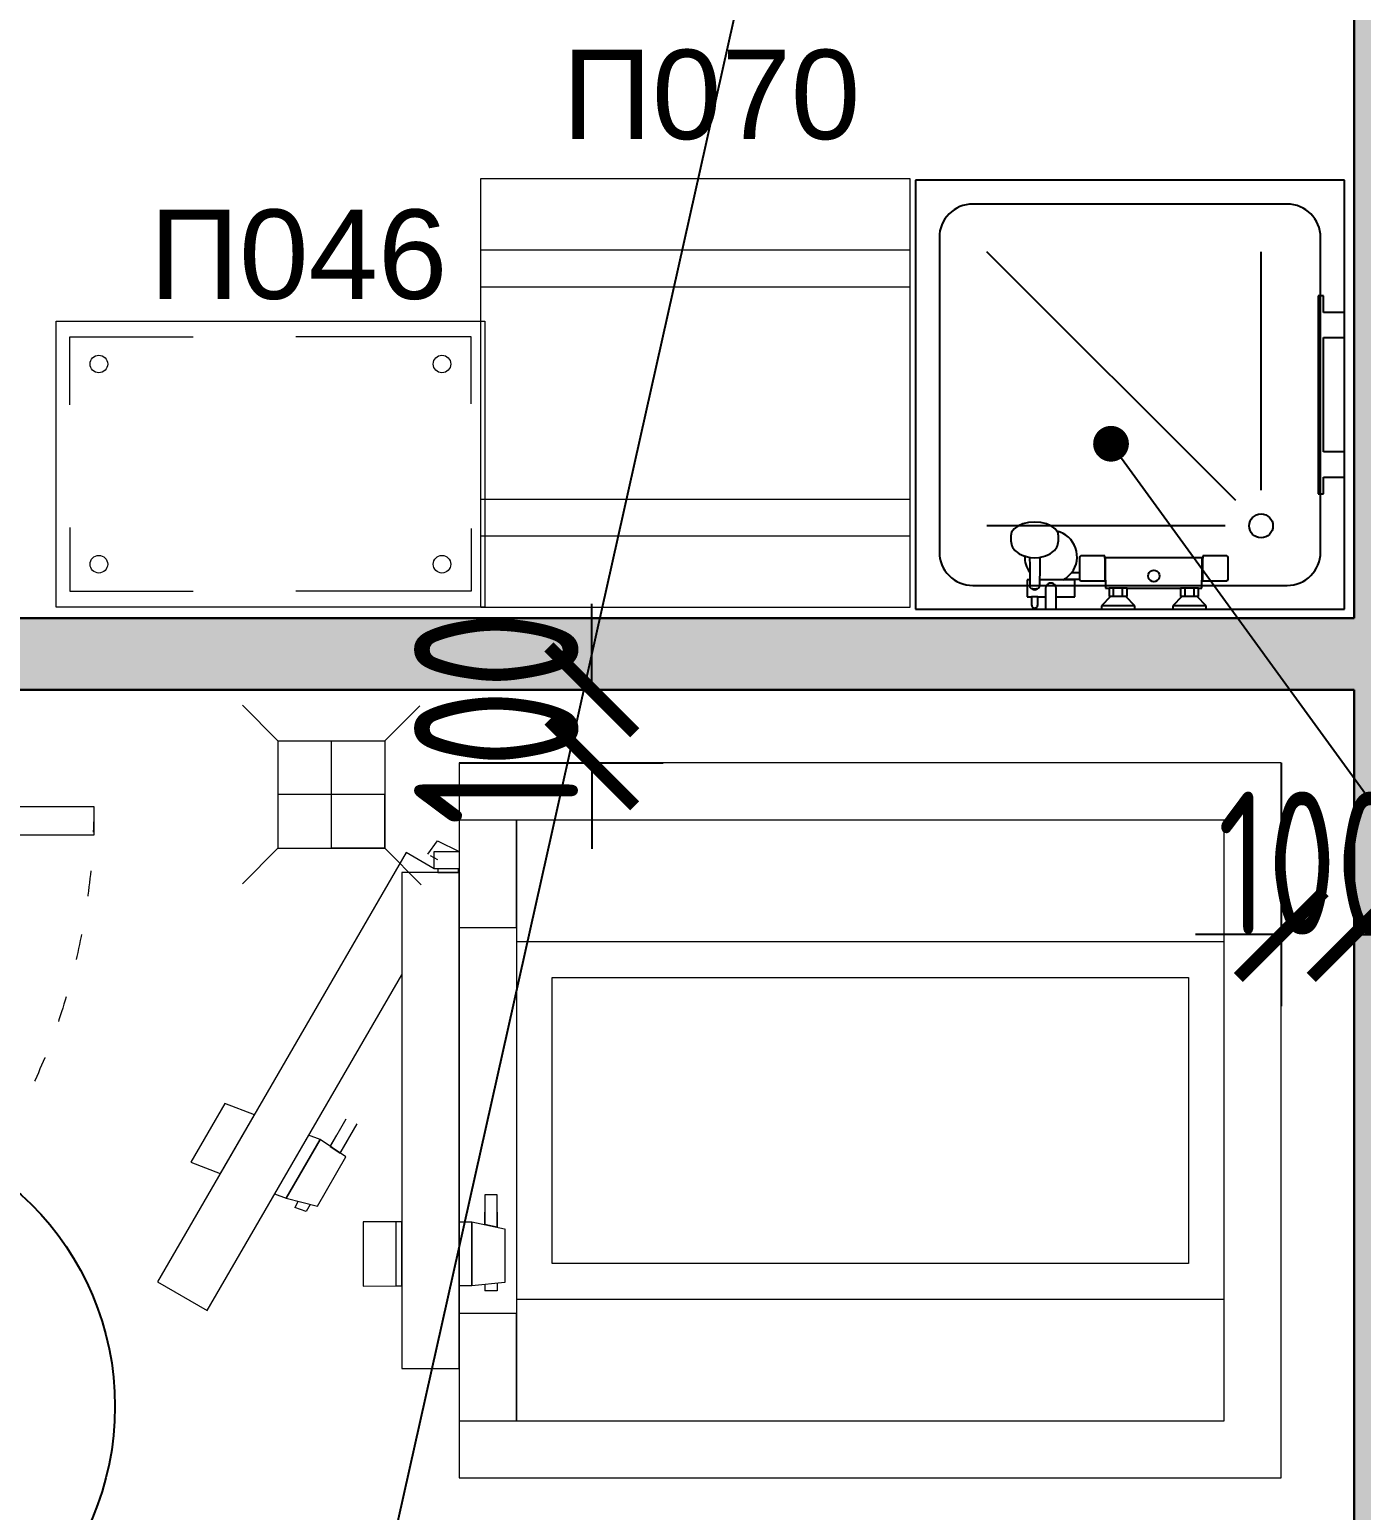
# Model space of a CAD drawing. Header units: millimetres. Extents: x -241391 to 8718866, y 0 to 143518.
# Drawn here: x -207087 to -205224, y 101644 to 103716 of the extents above; entities that cross this region are included whole.
import ezdxf
from ezdxf import colors
from ezdxf.entities.mleader import LeaderData, LeaderLine
from ezdxf.enums import TextEntityAlignment as Align
from ezdxf.math import Vec2, Vec3

# ---------------------------------------------------------------- set-up
doc = ezdxf.new("R2010")
doc.units = ezdxf.units.MM
doc.header["$MEASUREMENT"] = 0
doc.header["$PDMODE"] = 3
doc.header["$PDSIZE"] = -4
doc.linetypes.add('ACAD_ISO03W100', pattern=[30, 12, -18])
doc.layers.get('0').update_dxf_attribs({"color": 250, "lineweight": 9})
doc.layers.get('Defpoints').update_dxf_attribs({"color": 8})
for name, color, linetype, lineweight in [('АР_Двери', 5, 'Continuous', 18), ('АР_Маркер экспликации', 239, 'Continuous', 13), ('АР_Номер помещения', 1, 'Continuous', 25), ('АР_Отметки', 250, 'Continuous', 15), ('АР_Перегородки газоблок', 165, 'Continuous', 30), ('АР_Перегородки газоблок_Штрих', 165, 'Continuous', 5), ('ТХ_пищеблок', 30, 'Continuous', 20)]:
    doc.layers.add(name, color=color, linetype=linetype, lineweight=lineweight)
for name, color, linetype in [('ТХ', 170, 'Continuous'), ('ТХ_ВК_оборуд.ТХ', 5, 'Continuous'), ('ТХ_ВК_трапы', 5, 'Continuous'), ('ТХ_пищеблок_позиции', 5, 'Continuous'), ('ТХ_сантехника', 132, 'Continuous')]:
    doc.layers.add(name, color=color, linetype=linetype)
doc.layers.add('ТХ_привязка ТХ', color=7, linetype='Continuous', true_color=0x163d5c)
doc.styles.add('Arial Narrow_6', font='ARIALN.TTF', dxfattribs={"width": 0.85, "height": 200})
doc.styles.add('ISOCPEUR', font='isocpeur.ttf', dxfattribs={"width": 0.7})
doc.styles.add('Standart Arial', font='arial.ttf', dxfattribs={"width": 0.7, "height": 250})
doc.dimstyles.new('R_100', dxfattribs={"dimtxt": 270, "dimasz": 120, "dimexe": 100, "dimexo": 0, "dimgap": 60, "dimtad": 1, "dimdec": 0, "dimrnd": 5, "dimzin": 0, "dimdsep": 46, "dimtxsty": 'ISOCPEUR', "dimblk": 'ARCHTICK', "dimcen": 0, "dimdle": 100, "dimclrd": 256, "dimclre": 256, "dimclrt": 256, "dimadec": 0, "dimazin": 0, "dimtfac": 2, "dimtdec": 0, "dimtofl": 0, "dimtmove": 1, "dimatfit": 3, "dimfxl": 1, "dimtvp": 3, "dimtolj": 1, "dimtzin": 0, "dimarcsym": 0})

# ---------------------------------------------------------------- blocks, each defined once
blk = doc.blocks.new('_Dot')
at = {"color": 0, "linetype": 'ByBlock', "lineweight": -2}
blk.add_line((-0.5, 0), (-1, 0), dxfattribs=at)
at = {"color": 0, "linetype": 'ByBlock', "const_width": 0.5}
blk.add_lwpolyline([(-0.25, 0, 1), (0.25, 0, 1)], format="xyb", close=True, dxfattribs=at)
blk = doc.blocks.new('*U311')
at = {"layer": 'ТХ_пищеблок'}
for p, q in [((434410.7, -272062.6, -3.6), (435010.7, -272062.6, -3.6)), ((434410.7, -272114.1, -3.6), (435010.7, -272114.1, -3.6)), ((434410.7, -272411.1, -3.6), (435010.7, -272411.1, -3.6)), ((434410.7, -272462.6, -3.6), (435010.7, -272462.6, -3.6))]:
    blk.add_line(p, q, dxfattribs=at)
at = {"layer": 'ТХ_пищеблок', "elevation": -3.6, "flags": 128}
blk.add_lwpolyline([(434410.7, -272562.6), (434410.7, -271962.6), (435010.7, -271962.6), (435010.7, -272562.6)], close=True, dxfattribs=at)
at = {"layer": 'ТХ_пищеблок_позиции', "style": 'Standart Arial'}
blk.add_text('П070', height=125, dxfattribs=at).set_placement((434524.7, -271907.7, -1.1))
blk = doc.blocks.new('*U180')
at = {"color": 253}
blk.add_lwpolyline([(-100, 80), (-100, 1010), (-140, 1010), (-140, 80)], close=True, dxfattribs=at)
for points in [[(-1130, 0), (-1130, 80), (-1075, 80), (-1075, 0), (-1130, 0)], [(-1075, 80), (-1075, 0), (-1015, 0), (-1015, 40), (-1030, 40), (-1030, 80), (-1075, 80)], [(-55, 80), (-55, 0), (-115, 0), (-115, 40), (-100, 40), (-100, 80), (-55, 80)], [(0, 0), (0, 80), (-55, 80), (-55, 0), (0, 0)]]:
    blk.add_lwpolyline(points, dxfattribs=at)
at = {"color": 253, "linetype": 'ACAD_ISO03W100', "ltscale": 3}
blk.add_arc((-100, 80), 930, 90, 180, dxfattribs=at)
blk = doc.blocks.new('_DotSmall')
at = {"color": 0, "linetype": 'ByBlock', "const_width": 0.5}
blk.add_lwpolyline([(-0.0625, 0, 1), (0.0625, 0, 1)], format="xyb", close=True, dxfattribs=at)
blk = doc.blocks.new('*U184')
at = {"layer": 'АР_Номер помещения', "color": 7}
blk.add_circle((-8790.7, 2884.5), 400, dxfattribs=at)
at = {"color": 7, "style": 'ISOCPEUR', "width": 0.7, "flags": 1}
blk.add_attdef('КАТЕГОРИЯ', (-499.2, -2092.2), '', height=250, dxfattribs=at)
at = {"layer": 'АР_Номер помещения', "color": 7, "style": 'ISOCPEUR', "width": 0.7}
blk.add_attdef('НОМЕР_ПОМЕЩЕНИЯ', text='', height=300, dxfattribs=at).set_placement((-8790.7, 2884.5), align=Align.MIDDLE_CENTER)
blk = doc.blocks.new('*U160')
at = {"color": 253}
blk.add_lwpolyline([(-100, 80), (-100, 1010), (-140, 1010), (-140, 80)], close=True, dxfattribs=at)
for points in [[(-1130, 0), (-1130, 80), (-1075, 80), (-1075, 0), (-1130, 0)], [(-1075, 80), (-1075, 0), (-1015, 0), (-1015, 40), (-1030, 40), (-1030, 80), (-1075, 80)], [(-55, 80), (-55, 0), (-115, 0), (-115, 40), (-100, 40), (-100, 80), (-55, 80)], [(0, 0), (0, 80), (-55, 80), (-55, 0), (0, 0)]]:
    blk.add_lwpolyline(points, dxfattribs=at)
at = {"color": 253, "linetype": 'ACAD_ISO03W100', "ltscale": 3}
blk.add_arc((-100, 80), 930, 90, 180, dxfattribs=at)
blk = doc.blocks.new('Трап ТХ')
at = {"layer": 'ТХ_ВК_трапы', "color": 5, "lineweight": 0}
for p, q in [((305243.2, -196674.3), (305292.9, -196724.5)), ((305491.2, -196675.5), (305442.2, -196724.5)), ((305292.9, -196724.5), (305292.9, -196874.5)), ((305292.9, -196724.5), (305442.2, -196724.5)), ((305367.6, -196874.5), (305367.6, -196724.5)), ((305442.2, -196724.5), (305442.2, -196874.5)), ((305442.2, -196799.5), (305292.9, -196799.5)), ((305442.2, -196874.5), (305442.2, -196799.5)), ((305243.2, -196924.3), (305292.9, -196874.5)), ((305292.9, -196874.5), (305442.2, -196874.5)), ((305442.2, -196874.5), (305367.6, -196874.5)), ((305493.2, -196925.5), (305442.2, -196874.5))]:
    blk.add_line(p, q, dxfattribs=at)
blk = doc.blocks.new('_ArchTick')
at = {"color": 0, "linetype": 'ByBlock', "const_width": 0.15}
blk.add_lwpolyline([(-0.5, -0.5), (0.5, 0.5)], dxfattribs=at)
blk = doc.blocks.new('*D338')
at = {"layer": 'Defpoints', "color": 0, "ltscale": 100, "transparency": 16777216}
for p in [(-205234.4, 102792.2), (-205336.4, 102689.8), (-205234.4, 102449.9)]:
    blk.add_point(p, dxfattribs=at)
at = {"layer": 'ТХ_привязка ТХ', "lineweight": -2, "ltscale": 100, "transparency": 16777216}
for p, q in [((-205234.4, 102792.2), (-205234.4, 102349.9)), ((-205336.4, 102689.8), (-205336.4, 102349.9)), ((-205336.4, 102449.9), (-205456.4, 102449.9)), ((-205234.4, 102449.9), (-205114.4, 102449.9))]:
    blk.add_line(p, q, dxfattribs=at)
at = {"layer": 'ТХ_привязка ТХ', "lineweight": -2, "ltscale": 100, "transparency": 16777216, "xscale": 120, "yscale": 120, "zscale": 120}
blk.add_blockref('_ArchTick', (-205336.4, 102449.9), dxfattribs=at)
at = {"layer": 'ТХ_привязка ТХ', "lineweight": -2, "ltscale": 100, "transparency": 16777216, "xscale": 120, "yscale": 120, "zscale": 120, "rotation": 180}
blk.add_blockref('_ArchTick', (-205234.4, 102449.9), dxfattribs=at)
at = {"layer": 'ТХ_привязка ТХ', "ltscale": 100, "transparency": 16777216, "insert": (-205294.4, 102549.9), "char_height": 200, "attachment_point": 5, "style": 'ISOCPEUR'}
blk.add_mtext('\\A1;100', dxfattribs=at)
blk = doc.blocks.new('*D339')
at = {"layer": 'Defpoints', "color": 0, "ltscale": 100, "transparency": 16777216}
for p in [(-206486.4, 102792.2), (-206300.9, 102792.2), (-206486.4, 102689.8)]:
    blk.add_point(p, dxfattribs=at)
at = {"layer": 'ТХ_привязка ТХ', "lineweight": -2, "ltscale": 100, "transparency": 16777216}
for p, q in [((-206300.9, 102792.2), (-206300.9, 102912.2)), ((-206486.4, 102792.2), (-206200.9, 102792.2)), ((-206486.4, 102689.8), (-206200.9, 102689.8)), ((-206300.9, 102689.8), (-206300.9, 102569.8))]:
    blk.add_line(p, q, dxfattribs=at)
at = {"layer": 'ТХ_привязка ТХ', "lineweight": -2, "ltscale": 100, "transparency": 16777216, "xscale": 120, "yscale": 120, "zscale": 120}
for p, rotation in [((-206300.9, 102792.2), 270), ((-206300.9, 102689.8), 90)]:
    blk.add_blockref('_ArchTick', p, dxfattribs=dict(at, rotation=rotation))
at = {"layer": 'ТХ_привязка ТХ', "ltscale": 100, "transparency": 16777216, "insert": (-206434.6, 102752.8), "char_height": 230, "attachment_point": 5, "rotation": 90, "style": 'ISOCPEUR'}
blk.add_mtext('\\A1;100', dxfattribs=at)

msp = doc.modelspace()

# ---------------------------------------------------------------- hatches: boundary and pattern name
at = {"layer": 'АР_Перегородки газоблок_Штрих', "ltscale": 100}
h = msp.add_hatch(dxfattribs=at)
h.set_pattern_fill('AR-CONC', color=253, scale=30)
h.set_pattern_definition([(50, (0, 0), (215.17805, -18.82564), [22.5, -247.5]), (355, (0, 0), (-41.6254, 225.65764), [18, -198]), (100.45144, (17.93, -1.57), (173.55265, 206.832), [19.12206, -210.34263]), (46.1842, (0, 60), (320.1724, -49.65578), [33.75, -371.25]), (96.63564, (26.68, 55.86), (280.3986, 292.2356), [28.6831, -315.51413]), (351.18416, (0, 60), (280.3986, 292.2356), [27, -297]), (21, (30, 45), (179.07212, -120.78567), [22.5, -247.5]), (326, (30, 45), (72.9946, 217.54501), [18, -198]), (71.45144, (44.92, 34.93), (252.06671, 96.75935), [19.12206, -210.34263]), (37.5, (0, 0), (3.647957, 99.868156), [0, -195.6, 0, -201, 0, -198.75]), (7.5, (0, 0), (78.92086, 118.323514), [0, -114.6, 0, -191.1, 0, -75.75]), (327.5, (-66.9, 0), (160.14673, -6.766462), [0, -75, 0, -234, 0, -310.5]), (317.5, (-96.9, 0), (174.95585, 30.031495), [0, -97.5, 0, -155.4, 0, -220.5])])
h.paths.add_polyline_path([(-204369.9, 104807.7), (-204613.1, 104807.7), (-206233.9, 104807.7), (-206233.9, 104707.7), (-205234.4, 104707.7), (-205234.4, 103398.1), (-205134.4, 103397.1), (-205134.4, 104707.7), (-204369.9, 104707.7)])
h.paths.add_polyline_path([(-206233.9, 104807.7), (-208007.7, 104807.7), (-208007.6, 104477.3), (-207907.6, 104477.3), (-207907.7, 104707.7), (-206233.9, 104707.7)])
h.paths.add_polyline_path([(-206233.9, 102892.2), (-207907.7, 102892.2), (-207907.7, 103347.3), (-208007.7, 103347.3), (-208007.7, 102729), (-207907.7, 102729), (-207907.7, 102792.2), (-206233.9, 102792.2)])
h.paths.add_polyline_path([(-205134.4, 103397.1), (-205234.4, 103398.1), (-205234.4, 102892.2), (-206233.9, 102892.2), (-206233.9, 102792.2), (-205234.4, 102792.2), (-205234.4, 100500.7), (-205134.4, 100500.7)])

# ---------------------------------------------------------------- linework, layer by layer
at = {"layer": 'АР_Перегородки газоблок', "color": 253, "ltscale": 100}
for points in [[(-205234.4, 102892.2), (-205234.4, 104707.7)], [(-207907.7, 102892.2), (-205234.4, 102892.2)], [(-207907.7, 102792.2), (-205234.4, 102792.2)], [(-205234.4, 100500.7), (-205234.4, 102792.2)]]:
    msp.add_lwpolyline(points, dxfattribs=at)
at = {"layer": 'ТХ_пищеблок', "extrusion": (-0.000470712, -6.19743e-05, 1)}
for p, q in [((-207050.5, 102907.8, -0.5), (-207050.5, 103307.8, -0.5)), ((-207050.5, 103307.8, -0.5), (-206450.5, 103307.8, 0)), ((-206450.5, 103307.8, 0), (-206450.5, 102907.8)), ((-206450.5, 102907.8), (-207050.5, 102907.8, -0.5))]:
    msp.add_line(p, q, dxfattribs=at)
for points, elevation in [([(-207031.3, 103190.9), (-207031.3, 103285.7), (-206858.7, 103285.7)], 90.6), ([(-206469.7, 103192), (-206469.7, 103285.7), (-206714.9, 103285.7)], 90.8), ([(-207031.3, 103019.1), (-207031.3, 102929.9), (-206858.7, 102929.9)], 90.6), ([(-206469.7, 103017.8), (-206469.7, 102929.9), (-206714.9, 102929.9)], 90.8)]:
    msp.add_lwpolyline(points, dxfattribs=dict(at, elevation=elevation))
at = {"layer": 'ТХ_пищеблок', "color": 140, "ltscale": 50}
for points in [[(-206486.4, 101689.8), (-205336.4, 101689.8), (-205336.4, 102689.8), (-206486.4, 102689.8)], [(-206486.5, 102609.8), (-206486.5, 102459.8), (-206406.4, 102459.8), (-206406.4, 102609.8)], [(-206406.4, 101769.8), (-205416.4, 101769.8), (-205416.4, 102609.8), (-206406.4, 102609.8)], [(-206566.5, 102536.8), (-206566.5, 101842.8), (-206486.5, 101842.8), (-206486.5, 102536.8)], [(-205416.4, 101939.8), (-205416.4, 102439.8), (-206406.4, 102439.8), (-206406.4, 101939.8)], [(-206356.4, 101989.8), (-206356.4, 102389.8), (-205466.4, 102389.8), (-205466.4, 101989.8)], [(-206486.5, 101919.8), (-206486.5, 101769.8), (-206406.4, 101769.8), (-206406.4, 101919.8)]]:
    msp.add_lwpolyline(points, close=True, dxfattribs=at)
for points in [[(-206521.5, 102541.8), (-206560.7, 102564.5), (-206908.3, 101963.9), (-206839.1, 101923.8), (-206566.5, 102393.7)], [(-206486.5, 102536.8), (-206487.5, 102537.4)]]:
    msp.add_lwpolyline(points, dxfattribs=at)
at = {"layer": 'ТХ_пищеблок', "color": 140}
for points in [[(-206530.2, 102562.1), (-206516.6, 102580.7)], [(-206486.5, 102565.9), (-206486.5, 102541.8), (-206521.5, 102541.8), (-206521.5, 102565.9)], [(-206521.5, 102565.9), (-206486.5, 102565.9)], [(-206516.6, 102580.7), (-206486.6, 102565.9)], [(-206516.5, 102554.2), (-206526.4, 102559.9)], [(-206487.5, 102536.8), (-206487.5, 102541.8), (-206516.5, 102541.8)], [(-206516.5, 102541.8), (-206516.5, 102536.8), (-206487.5, 102536.8)], [(-206814.3, 102213.4), (-206861.8, 102131.3)], [(-206820.6, 102115.7), (-206773, 102197.8), (-206814.3, 102213.4)], [(-206645, 102191.5), (-206666.9, 102153.6), (-206657.8, 102169.4)], [(-206697.1, 102169.3), (-206744.7, 102087.1)], [(-206728.6, 102081.1), (-206684.7, 102070), (-206644.9, 102138.8), (-206681, 102163.2), (-206697.2, 102169.2)], [(-206653.1, 102144.3), (-206629.2, 102185.3)], [(-206666.9, 102153.6), (-206653.1, 102144.3)], [(-206642.1, 102163.2), (-206653.3, 102144.3)], [(-206861.9, 102131.3), (-206820.7, 102115.6)], [(-206744.8, 102087.1), (-206728.6, 102081.1)], [(-206433.3, 102085.6), (-206450.8, 102085.6)], [(-206450.8, 102085.6), (-206450.8, 102044.4)], [(-206433.3, 102040.8), (-206433.3, 102085.6)], [(-206711.5, 102076.7), (-206716.3, 102068.3)], [(-206694.8, 102072.3), (-206700.5, 102062.5), (-206716.3, 102068.3)], [(-206620.8, 102048), (-206620.8, 101957.9)], [(-206574.8, 101958.3), (-206574.8, 102048), (-206620.6, 102048)], [(-206566.8, 102048), (-206574.7, 102048)], [(-206566.7, 101958.3), (-206566.7, 102048)], [(-206486.9, 102048), (-206468.8, 102048), (-206422.9, 102038.4)], [(-206486.8, 102048), (-206486.8, 101958.3)], [(-206433.3, 102061.5), (-206433.3, 102040.8), (-206450.8, 102044.4), (-206450.8, 102061.5)], [(-206422.8, 102038.4), (-206422.8, 101963.2)], [(-206422.7, 101963.2), (-206468.6, 101958.3), (-206486.7, 101958.3)], [(-206433.2, 101962.2), (-206433.2, 101951.3), (-206450.7, 101951.3)], [(-206450.7, 101960.2), (-206450.7, 101951.3)], [(-206620.7, 101957.9), (-206569.9, 101958.3)], [(-206574.7, 101958.3), (-206566.8, 101958.3)]]:
    msp.add_lwpolyline(points, dxfattribs=at)
for points in [[(-206681.1, 102163.2), (-206728.7, 102081.1)], [(-206468.7, 102048), (-206468.7, 101958.3)]]:
    msp.add_lwpolyline(points, close=True, dxfattribs=at)
at = {"layer": 'ТХ_пищеблок', "extrusion": (-0.000470712, -6.19743e-05, 1)}
for centre in [(-206990.5, 103247.8, 90.6), (-206510.5, 103247.8, 90.8), (-206990.5, 102967.8, 90.6), (-206510.5, 102967.8, 90.8)]:
    msp.add_circle(centre, 12.3, dxfattribs=at)
at = {"layer": 'ТХ_сантехника'}
for p, q in [((-205248.1, 103504.8), (-205848.1, 103504.8)), ((-205848.1, 103504.8), (-205848.1, 102904.8)), ((-205248.1, 102904.8), (-205248.1, 103504.8)), ((-205328.1, 103471.4), (-205768.1, 103471.4)), ((-205814.7, 103424.8), (-205814.7, 102984.8)), ((-205281.4, 102984.8), (-205281.4, 103424.8)), ((-205400.1, 103056.8), (-205748.1, 103404.8)), ((-205364.7, 103071.4), (-205364.7, 103404.8)), ((-205284.7, 103343.4), (-205284.7, 103066.1)), ((-205277.4, 103343.4), (-205284.7, 103343.4)), ((-205277.4, 103320.1), (-205277.4, 103343.4)), ((-205248.1, 103320.1), (-205277.4, 103320.1)), ((-205248.1, 103284.8), (-205248.1, 103320.1)), ((-205277.4, 103124.8), (-205277.4, 103284.8)), ((-205277.4, 103284.8), (-205248.1, 103284.8)), ((-205248.1, 103124.8), (-205277.4, 103124.8)), ((-205248.1, 103089.4), (-205248.1, 103124.8)), ((-205277.4, 103066.1), (-205277.4, 103089.4)), ((-205277.4, 103089.4), (-205248.1, 103089.4)), ((-205284.7, 103066.1), (-205277.4, 103066.1)), ((-205414.7, 103021.4), (-205748.1, 103021.4)), ((-205710.3, 103017.1), (-205713.6, 103012.5)), ((-205705, 103021.1), (-205710.3, 103017.1)), ((-205698.1, 103024.1), (-205705, 103021.1)), ((-205690, 103026), (-205698.1, 103024.1)), ((-205681.4, 103026.7), (-205690, 103026)), ((-205672.8, 103026), (-205681.4, 103026.7)), ((-205664.7, 103024.1), (-205672.8, 103026)), ((-205657.8, 103021.1), (-205664.7, 103024.1)), ((-205652.5, 103017.1), (-205657.8, 103021.1)), ((-205650.4, 103014.1), (-205652.5, 103017.1)), ((-205713.6, 103012.5), (-205714.7, 103007.6)), ((-205714.7, 103007.6), (-205714.7, 103000.5)), ((-205714.7, 103000.5), (-205714.4, 102998.3)), ((-205714.4, 102998.3), (-205713.3, 102993.4)), ((-205649.2, 103012.5), (-205650.4, 103014.1)), ((-205649.5, 102993.4), (-205648.4, 102998.3)), ((-205648.1, 103007.6), (-205649.2, 103012.5)), ((-205648.4, 102998.3), (-205648.1, 103000.5)), ((-205648.1, 103000.5), (-205648.1, 103007.6)), ((-205713.3, 102993.4), (-205712.3, 102991.6)), ((-205712.3, 102991.6), (-205709.1, 102987.2)), ((-205709.1, 102987.2), (-205707.7, 102985.9)), ((-205707.7, 102985.9), (-205702.9, 102982.3)), ((-205702.9, 102982.3), (-205696.6, 102979.6)), ((-205696.6, 102979.6), (-205695.4, 102979.2)), ((-205693.2, 102978.7), (-205695.4, 102979.2)), ((-205693.2, 102978.7), (-205687.5, 102977.3)), ((-205688.8, 102977.6), (-205688.4, 102965.5)), ((-205687.5, 102977.3), (-205681.4, 102976.8)), ((-205681.4, 102976.8), (-205675.3, 102977.3)), ((-205675.3, 102977.3), (-205669.7, 102978.7)), ((-205674.1, 102977.6), (-205674.4, 102965.5)), ((-205669.7, 102978.7), (-205666.2, 102979.6)), ((-205666.2, 102979.6), (-205659.9, 102982.3)), ((-205659.9, 102982.3), (-205655.1, 102985.9)), ((-205655.1, 102985.9), (-205653.7, 102987.2)), ((-205653.7, 102987.2), (-205650.5, 102991.6)), ((-205650.5, 102991.6), (-205649.5, 102993.4)), ((-205618.7, 102977.4), (-205618.7, 102955.8)), ((-205583.4, 102979.4), (-205616.7, 102979.4)), ((-205583.4, 102976.1), (-205583.4, 102979.4)), ((-205582.1, 102976.1), (-205583.4, 102976.1)), ((-205583.4, 102976.1), (-205583.4, 102945.4)), ((-205447.4, 102976.8), (-205582.1, 102976.8)), ((-205582.1, 102976.8), (-205582.1, 102976.6)), ((-205582.1, 102976.6), (-205582.1, 102976.2)), ((-205582.1, 102976.2), (-205582.1, 102976.1)), ((-205582.1, 102945.4), (-205582.1, 102976.2)), ((-205447.4, 102976.6), (-205447.4, 102976.8)), ((-205447.4, 102976.2), (-205447.4, 102976.6)), ((-205447.4, 102976.1), (-205447.4, 102976.2)), ((-205446.1, 102976.1), (-205447.4, 102976.1)), ((-205447.4, 102976.1), (-205447.4, 102945.4)), ((-205412.7, 102979.4), (-205446.1, 102979.4)), ((-205446.1, 102979.4), (-205446.1, 102976.1)), ((-205446.1, 102945.4), (-205446.1, 102976.1)), ((-205410.7, 102946.8), (-205410.7, 102977.4)), ((-205688.4, 102965.5), (-205688.1, 102937.3)), ((-205688.3, 102956.7), (-205688.2, 102946.1)), ((-205674.4, 102965.5), (-205674.7, 102937.3)), ((-205618.7, 102955.8), (-205629.9, 102955.8)), ((-205618.7, 102955.8), (-205618.7, 102947.1)), ((-205768.1, 102938.1), (-205328.1, 102938.1)), ((-205688.2, 102946.1), (-205692.1, 102946.1)), ((-205692.1, 102946.1), (-205692.1, 102922.1)), ((-205687.9, 102936.2), (-205688.1, 102937.3)), ((-205687.5, 102935.2), (-205687.9, 102936.2)), ((-205686.7, 102934.3), (-205687.5, 102935.2)), ((-205685.7, 102933.6), (-205686.7, 102934.3)), ((-205684.8, 102933.3), (-205685.7, 102933.6)), ((-205677.1, 102933.6), (-205678.1, 102933.3)), ((-205676.1, 102934.3), (-205677.1, 102933.6)), ((-205675.4, 102935.2), (-205676.1, 102934.3)), ((-205674.9, 102936.2), (-205675.4, 102935.2)), ((-205674.7, 102937.3), (-205674.9, 102936.2)), ((-205641.4, 102946.1), (-205674.6, 102946.1)), ((-205666.1, 102934.1), (-205666.1, 102922.1)), ((-205666.1, 102934.1), (-205666.1, 102922.1)), ((-205651.4, 102922.1), (-205651.4, 102934.1)), ((-205625.4, 102946.1), (-205641.4, 102946.1)), ((-205639.6, 102947.1), (-205618.7, 102947.1)), ((-205625.4, 102922.1), (-205625.4, 102946.1)), ((-205618.7, 102947.1), (-205618.7, 102946.8)), ((-205616.7, 102944.8), (-205583.4, 102944.8)), ((-205583.4, 102944.8), (-205583.4, 102945.4)), ((-205583.4, 102945.4), (-205582.1, 102945.4)), ((-205582.1, 102945.4), (-205582.1, 102934.1)), ((-205582.1, 102934.1), (-205577.4, 102934.1)), ((-205577.4, 102934.1), (-205577.4, 102922.8)), ((-205552.1, 102934.1), (-205577.4, 102934.1)), ((-205571.1, 102922.8), (-205571.1, 102934.1)), ((-205558.4, 102922.8), (-205558.4, 102934.1)), ((-205552.1, 102922.8), (-205552.1, 102934.1)), ((-205552.1, 102934.1), (-205477.4, 102934.1)), ((-205477.4, 102934.1), (-205477.4, 102922.8)), ((-205452.1, 102934.1), (-205477.4, 102934.1)), ((-205471.1, 102922.8), (-205471.1, 102934.1)), ((-205458.4, 102922.8), (-205458.4, 102934.1)), ((-205452.1, 102922.8), (-205452.1, 102934.1)), ((-205452.1, 102934.1), (-205447.4, 102934.1)), ((-205447.4, 102934.1), (-205447.4, 102945.4)), ((-205447.4, 102945.4), (-205446.1, 102945.4)), ((-205446.1, 102945.4), (-205446.1, 102944.8)), ((-205446.1, 102944.8), (-205412.7, 102944.8)), ((-205692.1, 102922.1), (-205685.7, 102922.1)), ((-205685.7, 102922.1), (-205685.7, 102910.8)), ((-205677.1, 102922.1), (-205685.7, 102922.1)), ((-205684.7, 102933.3), (-205684.8, 102933.3)), ((-205684.7, 102933.3), (-205683.1, 102932.5)), ((-205684.6, 102933.2), (-205684.7, 102933.3)), ((-205683.4, 102933.1), (-205684.6, 102933.2)), ((-205679.4, 102933.1), (-205683.4, 102933.1)), ((-205683.1, 102932.5), (-205681.4, 102932.2)), ((-205681.4, 102932.2), (-205679.7, 102932.5)), ((-205679.7, 102932.5), (-205678.1, 102933.3)), ((-205678.2, 102933.2), (-205679.4, 102933.1)), ((-205678.1, 102933.3), (-205678.2, 102933.2)), ((-205678.1, 102933.3), (-205678.1, 102933.3)), ((-205677.1, 102910.8), (-205677.1, 102922.1)), ((-205677.1, 102922.1), (-205666.1, 102922.1)), ((-205666.1, 102922.1), (-205666.1, 102904.8)), ((-205651.4, 102904.8), (-205651.4, 102922.1)), ((-205651.4, 102922.1), (-205625.4, 102922.1)), ((-205575.4, 102922.8), (-205588.1, 102909.4)), ((-205577.4, 102922.8), (-205575.4, 102922.8)), ((-205554.1, 102922.8), (-205575.4, 102922.8)), ((-205541.4, 102909.4), (-205554.1, 102922.8)), ((-205554.1, 102922.8), (-205552.1, 102922.8)), ((-205475.4, 102922.8), (-205488.1, 102909.4)), ((-205477.4, 102922.8), (-205475.4, 102922.8)), ((-205454.1, 102922.8), (-205475.4, 102922.8)), ((-205441.4, 102909.4), (-205454.1, 102922.8)), ((-205454.1, 102922.8), (-205452.1, 102922.8)), ((-205848.1, 102904.8), (-205248.1, 102904.8)), ((-205666.1, 102904.8), (-205651.4, 102904.8)), ((-205588.1, 102909.4), (-205588.1, 102904.8)), ((-205541.4, 102909.4), (-205588.1, 102909.4)), ((-205588.1, 102904.8), (-205541.4, 102904.8)), ((-205541.4, 102904.8), (-205541.4, 102909.4)), ((-205488.1, 102909.4), (-205488.1, 102904.8)), ((-205441.4, 102909.4), (-205488.1, 102909.4)), ((-205488.1, 102904.8), (-205441.4, 102904.8)), ((-205441.4, 102904.8), (-205441.4, 102909.4))]:
    msp.add_line(p, q, dxfattribs=at)
for centre, major_axis, start_param, end_param in [((-205768.1, 103424.8), (33, -33), 2.356194, 3.926991), ((-205328.1, 103424.8), (33, 33), -0.785398, 0.785398), ((-205364.7, 103021.4), (11.8, -11.8), 3.926991, 10.210176), ((-205658.7, 102978.4), (25.9, 25.9), -1.450597, 0.554553), ((-205768.1, 102984.8), (33, 33), 2.356194, 3.926991), ((-205658.9, 102978.3), (25.8, -25.8), 3.901829, 4.560561), ((-205616.7, 102977.4), (1.41, 1.41), 0.785398, 2.356194), ((-205412.7, 102977.4), (1.41, -1.41), 0.785398, 2.356194), ((-205328.1, 102984.8), (33, -33), 5.497787, 7.068583), ((-205658.7, 102978.4), (25.9, 25.9), 4.475014, 4.832588), ((-205514.7, 102951.4), (5.66, 5.66), 2.356194490192329, 8.639379797371916), ((-205658.7, 102934.1), (5.19, -5.19), 0.785398, 3.926991), ((-205658.7, 102978.4), (25.9, -25.9), 5.990979, 6.04581), ((-205616.7, 102946.8), (1.41, 1.41), 2.356194, 3.926991), ((-205412.7, 102946.8), (1.41, 1.41), 3.926991, 5.497787), ((-205681.4, 102910.8), (3.06, 3.06), 2.356194, 5.497787)]:
    msp.add_ellipse(centre, major_axis=major_axis, ratio=1, start_param=start_param, end_param=end_param, dxfattribs=at)

# ---------------------------------------------------------------- block references
at = {"layer": 'АР_Двери', "color": 253, "xscale": -1, "rotation": 270}
for name, p in [('*U180', (-208007.6, 104477.3)), ('*U160', (-208007.6, 102729))]:
    msp.add_blockref(name, p, dxfattribs=at)
at = {"layer": 'АР_Маркер экспликации', "color": 253}
ref = msp.add_blockref('*U184', (-198577.3, 98905.4), dxfattribs=at)
ref.add_attrib('НОМЕР_ПОМЕЩЕНИЯ', '144', dxfattribs={"layer": 'АР_Номер помещения', "color": 7, "height": 300, "style": 'ISOCPEUR', "width": 0.7}).set_placement((-207368.1, 101789.9), align=Align.MIDDLE_CENTER)
at = {"layer": 'ТХ'}
msp.add_blockref('*U311', (-640866.9, 375470.1, 3.6), dxfattribs=at)
at = {"layer": 'ТХ_ВК_оборуд.ТХ'}
msp.add_blockref('Трап ТХ', (-512032.9, 299445.1), dxfattribs=at)

# ---------------------------------------------------------------- texts
at = {"layer": 'ТХ_пищеблок_позиции', "style": 'Standart Arial'}
msp.add_text('П046', height=125, dxfattribs=at).set_placement((-206919.8, 103338.9, -1.5))

# ---------------------------------------------------------------- dimensions: what is measured, and where the dimension line sits
at = {"layer": 'ТХ_привязка ТХ', "color": 1, "ltscale": 100}
dim = msp.add_linear_dim(base=(-206300.9, 102792.2), p1=(-206486.4, 102689.8), p2=(-206486.4, 102792.2), angle=90, dimstyle='R_100', override={"dimtxt": 230, "dimpost": '\\X', "dimfxl": 2.5, "dimarcsym": 2}, dxfattribs=at)
dim.commit()
dim.dimension.update_dxf_attribs({"geometry": '*D339', "text_midpoint": (-206259.6, 102752.8), "dimtype": 160})
dim = msp.add_linear_dim(base=(-205234.4, 102449.9), p1=(-205336.4, 102689.8), p2=(-205234.4, 102792.2), dimstyle='R_100', override={"dimtxt": 200, "dimpost": '\\X', "dimfxl": 2.5, "dimarcsym": 2}, dxfattribs=at)
dim.commit()
dim.dimension.update_dxf_attribs({"geometry": '*D338', "text_midpoint": (-205294.4, 102389.9), "dimtype": 160})

# ---------------------------------------------------------------- leaders
at = {"layer": 'АР_Отметки', "color": 253}
ml = msp.add_multileader_mtext('Standard', dxfattribs=at)
ml.set_content('0,000', color=253, style='ISOCPEUR')
ml.set_leader_properties(color=256, linetype='Continuous', lineweight=-1)
ml.set_arrow_properties(name='DOTSMALL')
ml.build(insert=Vec2(0, 0))
ml.multileader.update_dxf_attribs({"has_text_frame": 1, "text_left_attachment_type": 4, "text_right_attachment_type": 4, "dogleg_length": 100, "arrow_head_size": 180})
ctx = ml.context
ctx.base_point, ctx.char_height, ctx.arrow_head_size, ctx.landing_gap_size, ctx.plane_origin = Vec3(-210451.3, 105391.8, 0), 250, 180, 50, Vec3(-212612.5, 104867.3, 0)
ctx.left_attachment, ctx.right_attachment = 4, 4
notes = []
notes.append((ctx, [(0, (0, 0, 0), (0, 0), (1, 0), 1, [])]))
ctx.mtext.insert, ctx.mtext.width, ctx.mtext.line_spacing_style, ctx.mtext.flow_direction = Vec3(-210401.3, 105791.8, 0), 852.697, 2, 5
ml = msp.add_multileader_mtext('Standard', dxfattribs=at)
ml.set_content('-0,000', color=253, style='ISOCPEUR')
ml.set_leader_properties(color=256, linetype='Continuous', lineweight=-1)
ml.set_arrow_properties(name='DOTSMALL')
ml.build(insert=Vec2(0, 0))
ml.multileader.update_dxf_attribs({"has_text_frame": 1, "text_left_attachment_type": 4, "text_right_attachment_type": 4, "dogleg_length": 100, "arrow_head_size": 180})
ctx = ml.context
ctx.base_point, ctx.char_height, ctx.arrow_head_size, ctx.landing_gap_size, ctx.plane_origin = Vec3(-214386.8, 102727, 0), 250, 180, 50, Vec3(-214468.2, 101459.4, 0)
ctx.left_attachment, ctx.right_attachment = 4, 4
notes.append((ctx, [(0, (0, 0, 0), (0, 0), (1, 0), 1, [])]))
ctx.mtext.insert, ctx.mtext.width, ctx.mtext.line_spacing_style, ctx.mtext.flow_direction = Vec3(-214336.8, 103060.3, 0), 852.697, 2, 5
ml = msp.add_multileader_mtext('Standard', dxfattribs=at)
ml.set_content('-0,000', color=253, style='ISOCPEUR')
ml.set_leader_properties(color=256, linetype='Continuous', lineweight=-1)
ml.set_arrow_properties(name='DOTSMALL')
ml.build(insert=Vec2(0, 0))
ml.multileader.update_dxf_attribs({"has_text_frame": 1, "text_left_attachment_type": 4, "text_right_attachment_type": 4, "dogleg_length": 100, "arrow_head_size": 180})
ctx = ml.context
ctx.base_point, ctx.char_height, ctx.arrow_head_size, ctx.landing_gap_size, ctx.plane_origin = Vec3(-214386.8, 102727, 0), 250, 180, 50, Vec3(-214468.2, 101459.4, 0)
ctx.left_attachment, ctx.right_attachment = 4, 4
notes.append((ctx, [(0, (0, 0, 0), (0, 0), (1, 0), 1, [])]))
ctx.mtext.insert, ctx.mtext.width, ctx.mtext.line_spacing_style, ctx.mtext.flow_direction = Vec3(-214336.8, 103060.3, 0), 852.697, 2, 5
at = {"layer": 'ТХ_привязка ТХ', "lineweight": 20}
ml = msp.add_multileader_mtext('Standard', dxfattribs=at)
ml.set_content('Водонагреватель накопительный, 100л\\PДиам.резьбы патрубков подключения х/г воды G1/2', color=256, style='Standart Arial')
ml.set_leader_properties()
ml.set_arrow_properties(name='DOT')
ml.build(insert=Vec2(0, 0))
ml.multileader.update_dxf_attribs({"text_left_attachment_type": 6, "text_right_attachment_type": 6, "dogleg_length": 50, "arrow_head_size": 50})
ctx = ml.context
ctx.base_point, ctx.char_height, ctx.arrow_head_size, ctx.landing_gap_size, ctx.plane_origin = Vec3(-196472.8, 100542, 65.9), 200, 50, 0, Vec3(-146079.8, 162233.8, 65.9)
ctx.left_attachment, ctx.right_attachment = 6, 6
notes.append((ctx, [(1, (1, 1, 0), (-196522.8, 100542, 65.9), (1, 0), 50, [(5, [(-206820.3, 100520.7, 65.9), (-205890.3, 104677.4, 65.9), (-210225.6, 101364.6, 65.9), (-207755.1, 109412.9, 65.9), (-212975.1, 109571, 65.9), (-215109.5, 106862.3, 65.9), (-213590.6, 115812.1, 65.9)], 0, [])])]))
ctx.mtext.insert, ctx.mtext.width, ctx.mtext.defined_height, ctx.mtext.flow_direction = Vec3(-196472.8, 100800.8, 65.9), 5613.825, 206.6, 5
at = {"layer": 'ТХ_привязка ТХ'}
ml = msp.add_multileader_mtext('Standard', dxfattribs=at)
ml.set_content('Поддон 600х600 мм\\Pготовый учесть в разделе АР и ВК', color=256, style='Arial Narrow_6')
ml.set_leader_properties()
ml.set_arrow_properties(name='DOT')
ml.build(insert=Vec2(0, 0))
ml.multileader.update_dxf_attribs({"text_left_attachment_type": 6, "text_right_attachment_type": 6, "dogleg_length": 50, "arrow_head_size": 50})
ctx = ml.context
ctx.base_point, ctx.char_height, ctx.arrow_head_size, ctx.landing_gap_size, ctx.plane_origin = Vec3(-202489.3, 98961.3), 200, 50, 0.09, Vec3(-204359.4, 124484.3)
ctx.left_attachment, ctx.right_attachment = 6, 6
notes.append((ctx, [(0, (1, 1, 0), (-202539.3, 98961.3), (1, 0), 50, [(0, [(-205574.6, 103136.3)], 0, [])])]))
ctx.mtext.insert, ctx.mtext.width, ctx.mtext.defined_height, ctx.mtext.flow_direction = Vec3(-202489.2, 99220.1), 4921.798, 5836.6, 5
for ctx, leaders in notes:
    for number, flags, end, landing, length, lines in leaders:
        leader = LeaderData()
        leader.index, (leader.has_last_leader_line, leader.has_dogleg_vector, leader.attachment_direction) = number, flags
        leader.last_leader_point, leader.dogleg_vector, leader.dogleg_length = Vec3(end), Vec3(landing), length
        for number, points, colour, breaks in lines:
            line = LeaderLine()
            line.index, line.vertices, line.color, line.breaks = number, Vec3.list(points), colors.encode_raw_color(colour), breaks
            leader.lines.append(line)
        ctx.leaders.append(leader)

doc.saveas('drawing.dxf')
